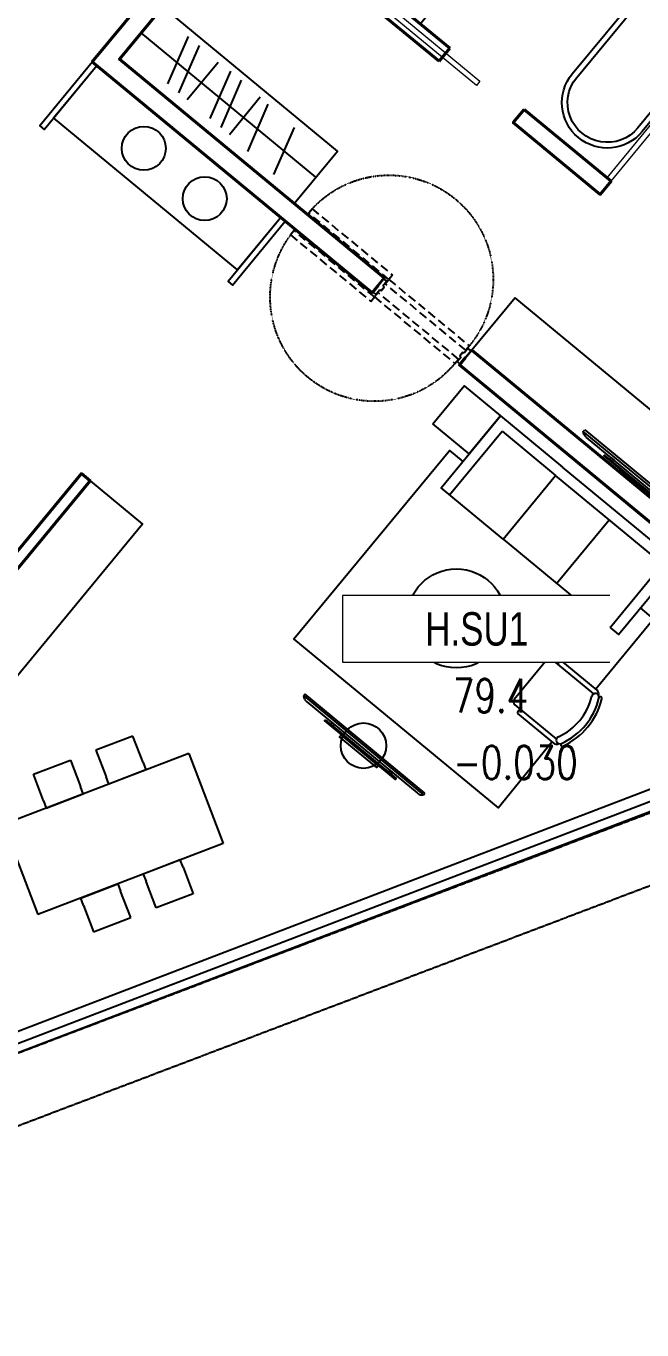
# Model space of a CAD drawing. Header units: millimetres. Extents: x -361611864 to 361244677, y -284134798 to 284403648.
# Drawn here: x -94254 to -88822, y 104875 to 116374 of the extents above; entities that cross this region are included whole.
import ezdxf
from ezdxf.enums import TextEntityAlignment as Align
from ezdxf.xclip import XClip

# ---------------------------------------------------------------- set-up
doc = ezdxf.new("R2010")
doc.units = ezdxf.units.MM
doc.header["$MEASUREMENT"] = 0
doc.header["$XCLIPFRAME"] = 0
doc.set_wipeout_variables(frame=1)
for name, pattern in [('DASHED2', [0.375, 0.25, -0.125]), ('HIDDEN', [0.375, 0.25, -0.125]), ('M-DASHED', [3.75, 2.5, -1.25]), ('TYPICAL 2 +1 BEDROOM FRONT$0$DASHED2', [9.524999999999999, 6.35, -3.175])]:
    doc.linetypes.add(name, pattern=pattern)
for name, color, linetype, lineweight in [('00_duong_QH', 7, 'Continuous', 9), ('D-building block', 8, 'Continuous', 13), ('KT-Chuviet', 255, 'Continuous', 15), ('KT-lomo nuoc', 3, 'HIDDEN', 5), ('KT-Net cat', 1, 'Continuous', 40), ('KT-Net cua', 87, 'Continuous', 9), ('KT-Net thay', 7, 'Continuous', 15), ('KT-Net truc', 18, 'Continuous', 15)]:
    doc.layers.add(name, color=color, linetype=linetype, lineweight=lineweight)
for name, color, linetype in [('A-_FURN----_E-_N', 251, 'Continuous'), ('A-ANNO-DIMS', 50, 'Continuous'), ('A-DRAIN', 251, 'Continuous'), ('A-FURNITURE', 251, 'Continuous'), ('A-GLAZ', 135, 'Continuous'), ('A-UNIT', 1, 'Continuous'), ('HBA_LINE', 11, 'Continuous'), ('IFF-FURN', 51, 'Continuous'), ('TYPICAL 1 BEDROOM$0$A-_DOOR----_E-', 32, 'Continuous'), ('TYPICAL 2 +1 BEDROOM FRONT$0$A-_DOOR----_E-', 32, 'Continuous'), ('Xref_NT1+NT2_MBDV Cot vach_220729$0$ccu12-Thay', 7, 'Continuous')]:
    doc.layers.add(name, color=color, linetype=linetype)
doc.layers.add('A-COLUMN UPDATE', color=7, linetype='Continuous', true_color=0xff1f1f)
doc.styles.add('font unicode ccu', font='arial.ttf')
doc.styles.add('ROMANS', font='ROMANS.SHX')

# ---------------------------------------------------------------- blocks, each defined once
blk = doc.blocks.new('bath')
at = {"elevation": -1.073185103658836e-06}
for points in [[(-6268.288765812293, -73045.86497504462, -1), (-6268.288765812293, -73845.86497506325), (-7218.28876571916, -73845.86497506371, -1), (-7218.28876571916, -73045.86497504462)], [(-6268.288765812293, -73095.86497504462, -1), (-6268.288765812293, -73795.86497506371), (-7218.28876571916, -73795.86497506325, -1), (-7218.28876571916, -73095.86497504462)]]:
    blk.add_lwpolyline(points, format="xyb", close=True, dxfattribs=at)
blk = doc.blocks.new('qweewe')
for p, q in [((-226617.649540008, -3043559.718917042, 0.0008727778800783348), (-226617.6495399146, -3043199.718917044, 0.0008727778800783348)), ((-226142.6495399146, -3043199.718917163, 0.0008727778800783348), (-226617.6495399146, -3043199.718917044, 0.0008727778800783348)), ((-226467.6495400079, -3043559.718917079, 0.0008727778800783348), (-226467.6495399145, -3043199.718917081, 0.0008727778800783348)), ((-226142.649539925, -3043239.718917165, 0.0008727778800783348), (-226242.649539925, -3043239.718917139, 0.0008727778800783348)), ((-226142.6495399976, -3043519.718917165, 0.0008727778800783348), (-226242.6495399976, -3043519.718917141, 0.0008727778800783348)), ((-226142.649540008, -3043559.718917165, 0.0008727778800783348), (-226617.649540008, -3043559.718917042, 0.0008727778800783348))]:
    blk.add_line(p, q)
for centre, radius, start, end in [((-226242.6495399613, -3043379.718917141, 0.0008727778800783348), 139.9999999999927, 89.99999998332474, 269.9999999833247), ((-226142.6495399613, -3043379.718917165, 0.0008727778800783348), 179.9999999999927, 269.9999999833247, 89.99999998332474), ((-226142.6495399613, -3043379.718917165, 0.0008727778800783348), 139.9999999999927, 269.9999999833247, 89.99999998332474)]:
    blk.add_arc(centre, radius, start, end)
blk = doc.blocks.new('BEDH-1')
for p, q in [((475, -1.054711873393899e-13), (-475, 1.054711873393899e-13)), ((-475, 1.054711873393899e-13), (-475.0000000000002, -1050)), ((-381.8394731497392, -27.72451273631296), (-381.8394731497393, -215.2726866770535)), ((-20.94842891092413, -27.72451273631304), (-381.8394731497392, -27.72451273631296)), ((-20.94842891092416, -169.6087834425271), (-20.94842891092413, -27.72451273631304)), ((379.7956140944734, -27.72451273631313), (52.11540216114371, -27.72451273631306)), ((52.11540216114371, -27.72451273631306), (52.11540216114368, -169.6087834425271)), ((379.7956140944734, -169.6087834425271), (379.7956140944734, -27.72451273631313)), ((474.9999999999998, -1050), (475, -1.054711873393899e-13)), ((-162.6479800441303, -169.608783442527), (-475.0000000000001, -498.4003835124894)), ((474.9999999999999, -169.6087834425272), (-162.6479800441303, -169.608783442527)), ((-162.6479800441303, -169.608783442527), (-162.6479800441303, -498.4003835124894)), ((-206.9290897110478, -215.2726866770535), (-381.8394731497393, -215.2726866770535)), ((-475.0000000000001, -498.4003835124894), (-162.6479800441303, -498.4003835124894)), ((-475.0000000000002, -1050), (474.9999999999998, -1050))]:
    blk.add_line(p, q)
blk = doc.blocks.new('weqwq333')
blk.add_wipeout([(789.9991194265974, -3.254973069968852e-07), (789.9999072943253, 22.459753119357448), (747.0709751061902, 22.459753119357444), (747.4999072943253, 24.95975311935699), (747.0709751061902, 27.459753119356876), (995.9999072943253, 27.45975311935689), (995.9999072943253, 37.459753119357), (930.999907294326, 37.459753119357), (930.999907294326, 57.459753119357), (1231.8664491169725, 57.459753118988104), (1249.7089296661925, 59.06439810742923), (1266.9787932754527, 63.82683536194902), (1278.4893502848695, 73.1432942404494), (1289.9999072942878, 82.4597531189515), (1289.9999072941914, 102.45975311891728), (-160.00009270580904, 102.45975311950394), (-160.00009270581904, 82.45975311947211), (-148.48953569637888, 73.14329424100924), (-136.9789786872534, 63.826835362552735), (-119.70911507775418, 59.06439810790778), (-101.86663452839275, 57.4597531194338), (198.99990729432534, 57.45975311935696), (198.99990729432534, 37.45975311935696), (133.99990729432488, 37.459753119356954), (133.99990729432488, 27.459753119356844), (382.9288394824605, 27.459753119358677), (382.9288394824605, 22.459753119357426), (339.9999072943251, 22.459753119357423), (339.9991199803412, 0.015785265669614107)]).dxf.layer = 'A-DRAIN'
at = {"layer": 'A-DRAIN'}
for p, q in [((-160.0000927059446, 102.4597531193867), (-160.0000927057117, 82.45975311938673)), ((1289.999907294055, 102.4597531189211), (-160.0000927059446, 102.4597531193867)), ((-160.0000927059446, 102.4597531193867), (-160.0000927057117, 82.45975311938673)), ((-160.0000927057117, 82.45975311938673), (1289.999907294055, 82.45975311892107)), ((-136.9789786871988, 63.8268353624735), (-160.0000927057117, 82.45975311938673)), ((-101.8666345283855, 57.45975311938673), (1231.866449116962, 57.45975311892107)), ((1266.97879327531, 63.82683536177501), (1289.999907294055, 82.45975311892107)), ((1289.999907294055, 82.45975311892107), (1289.999907294055, 102.4597531189211)), ((1289.999907294055, 82.45975311892107), (1289.999907294055, 102.4597531189211))]:
    blk.add_line(p, q, dxfattribs=at)
for points in [[(133.9999072942883, 37.4597531191539), (995.9999072942883, 37.4597531191539), (995.9999072945211, 27.45975311938673), (133.9999072945211, 27.45975311938673)], [(198.9999072942883, 57.45975311938673), (228.9999072940554, 57.45975311938673), (228.9999072942883, 37.45975311938673), (198.9999072942883, 37.4597531191539)], [(339.9999072942883, 22.4597531191539), (789.9999072942883, 22.4597531191539), (789.9991194263566, -3.254972398281097e-07), (339.9991199802607, 0.01578526548109949)], [(930.9999072942883, 57.4597531191539), (900.9999072945211, 57.4597531191539), (900.9999072942883, 37.45975311938673), (930.9999072945211, 37.4597531191539)]]:
    blk.add_lwpolyline(points, close=True, dxfattribs=at)
for centre, radius, start, end in [((-101.8666345283855, 157.4597531193867), 99.99999999999999, 249.4439547730391, 270), ((389.9999072940554, 24.9597531191539), 7.499999999999999, 160.5287793647328, 199.4712206352672), ((389.9999072940554, 24.9597531191539), 7.499999999999999, 340.5287793647328, 19.47122063526717), ((739.9999072945211, 24.9597531191539), 7.499999999999999, 160.5287793647328, 199.4712206352672), ((739.9999072945211, 24.9597531191539), 7.499999999999999, 340.5287793647328, 19.47122063526717), ((1231.866449116962, 157.4597531189211), 99.99999999999999, 270, 290.5560452225344)]:
    blk.add_arc(centre, radius, start, end, dxfattribs=at)
blk = doc.blocks.new('CH12')
for p, q in [((-312.375, -149.2411279597436), (-312.375, -572.1779138786915)), ((-267.75, -149.2411279597436), (-267.75, -639.6303226458076)), ((267.75, -639.6303226458076), (267.75, -149.2411280118249)), ((312.375, -572.1779138786915), (312.375, -149.2411246072115)), ((-232.0500000000029, -675.3303226458047), (232.0500000000029, -675.3303226458047))]:
    blk.add_line(p, q)
for centre, radius, start, end in [((-267.75, -149.2411279597436), 44.62499999999999, 111.939144832112, 180), ((-273.6712626853696, -77.20016474780641), 13.38749999999989, 116.2505862071374, 296.2505862071374), ((-252.9468673518131, -119.2240579767858), 33.46874999998481, 116.2505888953854, 296.2505888953855), ((0, -632.1362743546706), 632.1362743546692, 63.74941379286258, 116.2505862071374), ((0, -632.1362743546706), 605.3612743546691, 63.7494137928626, 116.2505862071374), ((0, -632.1362743546706), 538.4237743546691, 63.74941109871938, 116.2505888953856), ((252.9468674045929, -119.2240580028119), 33.46875000001501, 243.7494110987195, 63.74941109871941), ((273.671262685355, -77.20016474780641), 13.38750000000007, 243.7494137928627, 63.74941379286245), ((267.75, -149.2411280118286), 44.62499999999959, 0, 68.06085506708637), ((-290.0625, -549.8654138786915), 31.55464011044969, 225, 315), ((290.0625, -549.8654138786915), 31.55464011044961, 225.0000000000001, 315.0000000000002), ((-232.0500000000029, -639.6303226458076), 35.7, 180, 269.9999999999999), ((232.0500000000029, -639.6303226458076), 35.7, 270, 0)]:
    blk.add_arc(centre, radius, start, end)
blk = doc.blocks.new('CH1')
for p, q in [((-199.1923941123823, -400.6439509161501), (-199.1923941123823, -600.6426498184956)), ((200.805524143012, -400.6439509161501), (200.805524143012, -600.6426498184956)), ((-199.1923941123823, -600.6426498184956), (200.805524143012, -600.6426498184956))]:
    blk.add_line(p, q)
blk.add_arc((0.8065650153148454, -399.9986989023673), 200, 0.1848514058012216, 180.1848514058012)
blk = doc.blocks.new('*U30')
at = {"layer": 'TYPICAL 2 +1 BEDROOM FRONT$0$A-_DOOR----_E-'}
for points in [[(79.99999999912372, 920), (39.9999999991237, 920), (39.99999999912325, 0), (79.99999999912325, 0)], [(0, 0), (0, 0), (0, 0), (39.99999999912325, 0), (39.99999999912325, -42), (49.99999999912689, -42), (49.99999999912689, -100), (0, -100), (0, -100), (0, -100)], [(1000, 0), (1000, 0), (1000, 0), (960.0000000008731, 0), (960.0000000008731, -42), (950.0000000008731, -42), (950.0000000008731, -100), (1000, -100), (1000, -100), (1000, -100)]]:
    blk.add_lwpolyline(points, close=True, dxfattribs=at)
at = {"layer": 'TYPICAL 2 +1 BEDROOM FRONT$0$A-_DOOR----_E-', "color": 8, "linetype": 'TYPICAL 2 +1 BEDROOM FRONT$0$DASHED2', "ltscale": 0.1}
blk.add_arc((39.99999999912325, 0), 920.0000000017498, 0, 90, dxfattribs=at)
blk = doc.blocks.new('*U1255')
at = {"layer": 'KT-lomo nuoc', "ltscale": 500}
for p, q in [((286.5388147618742, 346.9712609546762), (1619.242604032742, -1337.190432607754)), ((1905.781418794617, -990.2098746007384), (1.734723475976807e-18, -0.009297052340116354))]:
    blk.add_line(p, q, dxfattribs=at)
blk.add_lwpolyline([(286.5388147618742, 346.9712609546762), (1905.781418794617, -990.2098746007384), (1619.242604032742, -1337.190432607754), (1.734723475976807e-18, -0.009297052340116354)], close=True, dxfattribs=at)
blk = doc.blocks.new('Hotel Module')
at = {"layer": 'A-FURNITURE'}
for p, q in [((499.989172866437, -1866.064524328161, 1.32185813727162e-09), (500.0002424995182, -170.0044834779692, 1.321858137705301e-09)), ((305.7271338588616, -637.8422030878719, -0.1498657774161136), (742.6212902516054, -512.3685096389381, -0.1498657774161134)), ((305.7263149208593, -763.3187479878252, -0.1498657774161135), (742.6204713097832, -637.8450545462547, -0.1498657774161136)), ((2915.167771033259, -2019.302723193192, 0.05708577511389851), (2915.129121826372, -719.3699259735295, 0.05589762573088194)), ((305.725693669141, -858.5053769311053, -0.1498657774161134), (733.9642658624653, -858.508171899186, -0.1498657774161134)), ((305.7239882702779, -1119.801207182754, -0.1498657774161136), (742.6181446666887, -994.3275137411547, -0.1498657774161136)), ((305.7231693285576, -1245.277752090013, -0.1498657774161134), (742.6173257156915, -1119.804058641021, -0.1498657774161136)), ((305.7225480711932, -1340.46438102785, -0.1498657774161136), (733.9611202700762, -1340.467175997648, -0.1498657774161134)), ((499.99164511259, -2170.000567464042, 1.321858137705301e-09), (499.9930888470044, -1266.068442273885, 1.32185813727162e-09)), ((2865.176448737642, -2018.621104478545, 0.0844031248323572), (2865.164705937052, -1319.06767559197, 0.0844031248323572)), ((2965.176448720784, -2018.619425859011, 0.08440773623640917), (2965.164705922289, -1319.06599697817, 0.08440773623640915)), ((292.7438830025276, -1561.139428295195, -0.1498657774161135), (729.6380393951695, -1435.665734849754, -0.1498657774161136)), ((281.5460123847806, -1868.435513347213, 1.32185813727162e-09), (718.440168779256, -1742.961819903867, 1.321858137705301e-09)), ((4115.162532453767, -2019.968790905259, 2.979288549069363e-06), (2015.162530689879, -2019.995003917662, -0.05002286630529611)), ((4115.460466111792, -7992.784076377866, -2.9807969288702e-06), (3291.073442703811, -7992.951013755257, -2.980796928870634e-06)), ((3291.073442703819, -9502.27121241216, -2.980796928870634e-06), (3291.263255179634, -7992.95101375517, -2.9807969288702e-06)), ((3291.263255179634, -7992.95101375517, -2.9807969288702e-06), (3291.263255177684, -7992.951013753307, -2.9807969288702e-06)), ((3291.263255177684, -7992.951013753307, -2.9807969288702e-06), (4018.678131130284, -7993.098080586758, -2.980796928870634e-06)), ((4018.712600688195, -7992.803667703789, -2.980796928870634e-06), (4018.49339717134, -9405.431801466388, -2.9807969288702e-06)), ((3291.093082395157, -8089.937722392497, -2.9807969288702e-06), (4018.493397169477, -8089.790424704726, -2.9807969288702e-06)), ((3291.168348940882, -8747.611113084538, -2.980796928870634e-06), (4018.595456485404, -8747.723991043982, -2.9807969288702e-06)), ((3291.093082393338, -9405.284503776842, -2.9807969288702e-06), (4018.49339717134, -9405.431801466388, -2.9807969288702e-06)), ((4115.460466109893, -9502.438149796973, -2.9807969288702e-06), (3291.073442703819, -9502.27121241216, -2.980796928870634e-06))]:
    blk.add_line(p, q, dxfattribs=at)
for points, elevation in [([(200.0004055033205, -170.0025254766806), (199.9856899641891, -2169.998609456932), (799.9853639676512, -2170.002525469259), (800.0000795031447, -170.0064414755907)], 1.321848237204742e-09), ([(3427.63860614346, -1195.866829936975), (3627.638606143599, -1195.866829936975), (3627.63860614728, -1395.866829936916), (3427.638606145469, -1395.866829942563)], 0.05649170113453095), ([(3714.653815290701, -2355.041149470955), (4114.653356135612, -2355.719046805287), (4115.160914374246, -2020.31023606786), (3715.161373531075, -2019.632338731841)], -1.321960033627556e-09), ([(4114.653356135612, -2355.719046805287), (3614.653907579195, -2354.90557480423), (3613.430003477988, -3254.905450709281), (4113.429452032564, -3255.718922710163)], -1.321960041867493e-09), ([(4036.69099391879, -2592.880189376097), (3686.69131548029, -2592.405664037971), (3686.047316812634, -3067.405227385636), (4036.046995251112, -3067.879752719949)], 9.379878892104392e-07), ([(4115.16043230777, -5150.018985117145), (3715.160432305915, -5150.016926137847), (3715.162492952099, -4199.999102585192), (4115.162492944626, -4200.001161562337)], -2.980796936447472e-06), ([(4114.808206260903, -7993.078109929455), (3714.808206257127, -7993.076050946664), (3715.145541156344, -7050.016926080163), (4115.145541148966, -7050.01898506115)], -2.980796936630919e-06), ([(600.0086237774813, -7650.006546646386), (85.02122882007825, -7650.006470229127), (85.02122882192634, -9800.003202212625), (600.0086237773285, -9800.003278629796)], -3.154896239219995e-08)]:
    blk.add_lwpolyline(points, close=True, dxfattribs=dict(at, elevation=elevation))
for points, elevation in [([(199.5696688816752, -7650.006468864798), (684.5870401366337, -7650.006468864798), (684.8131968183661, -4200.003166677896), (84.82657614448544, -4200.003166674345), (85.02122882005642, -7650.006470229186)], 1.321848774101658e-09), ([(3118.346123889874, -5150.012553133187), (3118.346122764749, -4800.012553129462), (1318.346122766641, -4800.012559868512), (1318.346131107544, -7400.012559762399), (3118.346131101956, -7400.012553027045), (3118.346129982579, -7050.012553133187)], -2.980796936553291e-06), ([(3395.25072972355, -7992.929917983769), (3395.098295707983, -7741.048713768076), (1693.056613974994, -7741.454124493612), (1693.056619104733, -7840.519221447466), (1693.20838450898, -9599.705430485483)], -2.9807969366062e-06), ([(3395.250729725507, -9502.292308187287), (3395.098295704229, -9754.173512399313), (1693.056613969457, -9753.768101679278), (1693.056619108436, -9654.703004717827), (1693.208384505284, -7895.516795687523)], -2.980796936496478e-06)]:
    blk.add_lwpolyline(points, dxfattribs=dict(at, elevation=elevation))
for centre, radius in [((2617.793038093281, -8747.611113082734, -2.980796928870634e-06), 436.4401978142553), ((3758.493388132025, -9694.11455877882, -2.9807969288702e-06), 149.9999999999996)]:
    blk.add_circle(centre, radius, dxfattribs=at)
for centre, start, end in [((2890.176448735816, -2018.620684817026, 0.08440312483235722), 92.04767493542509, 180.0009617760125), ((2940.176448722785, -2018.619845512847, 0.08440773623640914), 0.0009617760125450447, 87.95424866735075)]:
    blk.add_arc(centre, 699.9999999999987, start, end, dxfattribs=at)
at = {"layer": 'A-GLAZ'}
blk.add_line((4114.416879407647, -10099.99253045913), (84.68701741372934, -10099.99999122752, 3.383716544154772e-08), dxfattribs=at)
blk.add_lwpolyline([(4114.423136929741, -9999.998232661193), (84.6869263882545, -10000.00396668783)], dxfattribs=at)
at = {"layer": 'KT-Net cat'}
for p, q in [((1815.162531004069, -169.9982972565922), (1815.162531551847, 0.001738848950481042)), ((4199.760165495936, 0.001716651022434235, -4.280155669516509e-06), (1815.16257021475, 0.00170274346601218, -0.04473577927658987)), ((149.695821975889, -0.002524086099583656, 0.003657300027069154), (815.1625315593119, -0.002541160094551742, -0.04473577927658978)), ((1865.162531004098, -169.9982969649718), (1815.162531004069, -169.9982972565922)), ((1865.162531004069, -2354.905466405937), (1865.162531003996, -169.9982509082765)), ((4199.76032283868, -169.998283349094), (2015.162531005844, -169.9982960900525)), ((2015.162531005881, -169.9982960899943), (2015.162531005873, -619.998295364494)), ((4115.00386808662, -719.9982953729341), (2015.162530831003, -719.9982953644067)), ((2015.162531005895, -719.9982953644358), (2015.162531005932, -2354.905512752128)), ((4114.41687904943, -10099.99825588206), (4115.00386808662, -719.9982953729341)), ((2015.162531005932, -2354.905512752128, -0.04473577927659005), (1865.162531004069, -2354.905466405937, -0.04473577927659001)), ((85.00936232107051, -10100.00319873774, 1.321858839400947e-09), (0.3390257088030921, -10100.00360879616)), ((4114.416879009543, -10099.99889352015), (4199.769513536092, -10100.02791596222, 3.154886115417158e-08))]:
    blk.add_line(p, q, dxfattribs=at)
for points in [[(149.7361188937866, -170.0025240870309), (815.1625310129675, -170.0025411600363), (815.1625315593192, 0.005887257750146091)], [(4199.760739334408, -619.9982953731669), (2015.162530831018, -619.9982953644649)]]:
    blk.add_lwpolyline(points, dxfattribs=at)
at = {"layer": 'KT-Net cat', "elevation": -0.05479021315888888}
blk.add_lwpolyline([(2015.162531002163, -3204.905512759578), (1865.162531007772, -3204.905466411554), (1865.162531005953, -4200.000075800752), (2015.162531007794, -4200.000122146826)], close=True, dxfattribs=at)
at = {"layer": 'KT-Net cua'}
for points, elevation in [([(1906.46133502225, -1795.095547074045), (1956.461335027794, -1795.09554707614), (1956.461335024091, -2745.095547079807), (1906.46133502599, -2745.095547081612)], -0.05479021315888886), ([(3065.162511341965, -4200.000128455635), (3065.162511342009, -4150.000128455606), (2015.162531007831, -4150.000131713459), (2015.162531005932, -4200.000131715205)], -0.0547902131588404), ([(3065.162511347589, -4200.000128457323), (3065.162511342001, -4150.000128459302), (4115.162491678006, -4150.00013279554), (4115.162491681745, -4200.000132791698)], -0.05479021315884041)]:
    blk.add_lwpolyline(points, close=True, dxfattribs=dict(at, elevation=elevation))
at = {"layer": 'A-FURNITURE', "rotation": 270.0009617747954}
blk.add_blockref('qweewe', (3045848.685515604, -227286.5634756675, -0.0008727778803206284), dxfattribs=at)
at = {"layer": 'A-FURNITURE'}
blk.add_blockref('bath', (9746.731677098993, 69713.7286465501, -0.07493039716442063), dxfattribs=at)
for name, p, xscale, yscale, zscale, rotation in [('BEDH-1', (4115.153338149859, -6100.019311636745, -2.9807969288702e-06), -2.000000000000002, 2.000000000000002, 2.000000000000002, 269.9996115246304), ('CH1', (1126.356979697724, -8201.749560154189, -3.154896246896147e-08), 1.125005854937063, 1.125005854937063, 1.125005854937063, 270.0000001839287), ('CH12', (1725.587799533037, -9667.955650743184, -0.07493836867344597), -0.9698671062557863, 0.9698671062557863, 0.9698671062557864, 135.0116023111964)]:
    blk.add_blockref(name, p, dxfattribs=dict(at, xscale=xscale, yscale=yscale, zscale=zscale, rotation=rotation))
at = {"layer": 'KT-lomo nuoc', "linetype": 'HIDDEN', "rotation": 39.55127166613801}
blk.add_blockref('*U1255', (2015.162531005873, -619.998295364494), dxfattribs=at)
at = {"layer": 'KT-Net cua', "rotation": 179.9997643820851}
blk.add_blockref('*U30', (1815.162325612233, -149.9982250548201, -0.04473577927658273), dxfattribs=at)
at = {"layer": 'A-FURNITURE', "xscale": -0.9450000000000008, "yscale": 0.9450000000000008, "zscale": 0.9450000000000012, "rotation": 269.997740805419}
blk.add_blockref('weqwq333', (102.7676447184858, -6633.924260896456, -3.154896238265897e-08), dxfattribs=at)
at = {"layer": 'KT-Net cat'}
blk.add_line((85.00231740501476, -2499.99992472108, 1.321858349775246e-09), (85.00936232107051, -10100.00319873774, 1.321858839400947e-09), dxfattribs=at)
blk = doc.blocks.new('qweqeqweqwe')
at = {"color": 1, "linetype": 'M-DASHED', "ltscale": 30}
for points in [[(-3390577.494050535, -10993316.2358231), (-3390544.032651514, -10993279.0829662), (-3389860.42008462, -10993894.77270819), (-3389893.881483641, -10993931.92556508)], [(-3389210.268916752, -10994547.61530707), (-3389243.730315774, -10994584.76816397), (-3389927.342882657, -10993969.07842197), (-3389893.881483636, -10993931.92556508)]]:
    blk.add_lwpolyline(points, close=True, dxfattribs=at)
at = {"color": 251, "linetype": 'M-DASHED', "ltscale": 30}
for points in [[(-3390711.339536008, -10993464.84712787), (-3390744.800935032, -10993501.99998476), (-3390061.18836817, -10994117.68972678), (-3390027.726969147, -10994080.53686989)], [(-3389344.114396128, -10994696.22661741), (-3389310.652997107, -10994659.07376052), (-3389994.265563985, -10994043.38401852), (-3390027.726963007, -10994080.53687541)]]:
    blk.add_lwpolyline(points, close=True, dxfattribs=at)
at = {"color": 1, "linetype": 'M-DASHED', "ltscale": 30}
for points in [[(-3390014.711549181, -10994058.61430706), (-3390040.718549009, -10994035.19132774), (-3389940.334468659, -10993923.7328743), (-3389914.327468832, -10993947.15585362), (-3389951.135007758, -10993988.0239962), (-3389939.989150688, -10993998.06241591), (-3389966.758153193, -10994027.78458419)], [(-3389914.327468838, -10993947.15585363), (-3389940.334468666, -10993923.73287431), (-3390040.718549014, -10994035.19132775), (-3390014.711549186, -10994058.61430706), (-3389977.904010264, -10994017.74616448), (-3389966.758153194, -10994027.78458419), (-3389939.989150688, -10993998.06241591)], [(-3389323.668410922, -10994680.99632886), (-3389297.661411097, -10994704.41930818), (-3389197.277330748, -10994592.96085474), (-3389223.284330574, -10994569.53787542), (-3389260.091869498, -10994610.40601801), (-3389271.237726568, -10994600.3675983), (-3389298.006729068, -10994630.08976657)], [(-3389223.284330574, -10994569.53787542), (-3389197.277330749, -10994592.96085474), (-3389297.661411096, -10994704.41930818), (-3389323.668410922, -10994680.99632886), (-3389286.860871998, -10994640.12818628), (-3389298.006729068, -10994630.08976657), (-3389271.237726568, -10994600.3675983)]]:
    blk.add_lwpolyline(points, dxfattribs=at)
at = {"color": 251, "linetype": 'HIDDEN', "ltscale": 0.3}
for centre, start, end in [((-3389893.881489779, -10993931.92555956), 47.99249206051297, 137.9924921359353), ((-3389893.881483641, -10993931.92556508), 317.9924921359352, 47.99249206051297), ((-3390027.726975279, -10994080.53686436), 137.9924920197965, 227.9924920605129), ((-3390027.726963002, -10994080.5368754), 227.9924920605129, 317.9924921359352)]:
    blk.add_arc(centre, 920.0000000030851, start, end, dxfattribs=at)
blk = doc.blocks.new('single bed')
at = {"layer": 'A-DRAIN', "linetype": 'HIDDEN', "ltscale": 0.25}
blk.add_line((230713.3207743447, -276967.3082654867, -2.431805101149275e-08), (230713.3207743429, -275767.3082654867, -2.431805101149275e-08), dxfattribs=at)
at = {"layer": 'A-FURNITURE'}
for p, q in [((228613.3207743447, -275767.3082654867, -2.431805101149275e-08), (228613.3207743429, -276967.3082654849, -2.431805101149275e-08)), ((230713.3207743429, -275767.3082654867, -2.431805101149275e-08), (228613.3207743447, -275767.3082654867, -2.431805101149275e-08)), ((229715.7250727639, -275767.3082654867, -2.431805101149275e-08), (229715.7250727639, -276544.8155166022, -2.431805101149275e-08)), ((230373.3082728889, -276544.8110580742, -2.431805101149275e-08), (229715.7208371628, -275920.1114767063, -2.431805101149275e-08)), ((230657.0738419816, -276106.4261478726, -2.431805101149275e-08), (230281.9774941076, -276106.4286910892, -2.431805101149275e-08)), ((230281.9798659533, -276456.2494579609, -2.431805101149275e-08), (230281.9774941076, -276106.4286910892, -2.431805101149275e-08)), ((230657.0787357893, -276828.2082363348, -2.431805101149275e-08), (230657.0738419816, -276106.4261478726, -2.431805101149275e-08)), ((230373.3082728889, -276544.8110580742, -2.431805101149275e-08), (229715.7250727639, -276544.8155166022, -2.431805101149275e-08)), ((230373.3111374918, -276967.3082654849, -2.431805101149275e-08), (230373.3082728889, -276544.8110580742, -2.431805101149275e-08)), ((230373.3101943843, -276828.2101603337, -2.431805101149275e-08), (230657.0787357893, -276828.2082363348, -2.431805101149275e-08)), ((228613.3207743429, -276967.3082654849, -2.431805101149275e-08), (230713.3207743447, -276967.3082654867, -2.431805101149275e-08))]:
    blk.add_line(p, q, dxfattribs=at)
blk = doc.blocks.new('*U1261')
at = {"layer": 'KT-lomo nuoc', "ltscale": 500}
for p, q in [((286.5411791958508, 346.9741241361312), (1684.244016629708, -1390.86902437198)), ((1970.785195825559, -1043.885603183509), (1.734723475976807e-18, -0.009297052340116354))]:
    blk.add_line(p, q, dxfattribs=at)
blk.add_lwpolyline([(286.5411791958508, 346.9741241361312), (1970.785195825559, -1043.885603183509), (1684.244016629708, -1390.86902437198), (1.734723475976807e-18, -0.009297052340116354)], close=True, dxfattribs=at)
blk = doc.blocks.new('Hotel-Studio 2')
at = {"layer": '00_duong_QH', "color": 251, "elevation": 7.717531457529207e-09}
blk.add_lwpolyline([(10385.16909335926, -3129.067364210729), (9879.367166049778, -3741.53882058477, -0.05002221652086636), (7674.946643102914, -5303.684882014059)], format="xyb", dxfattribs=at)
at = {"layer": 'A-DRAIN', "linetype": 'HIDDEN', "ltscale": 0.25}
blk.add_line((7532.320689208806, -772.9375081111211), (7223.898222176358, -518.230653410079), dxfattribs=at)
at = {"layer": 'A-FURNITURE'}
for p, q in [((4241.414733647456, 1964.919403943553, 2.979475191783736e-06), (2904.211234822025, 345.6952654085762, -0.05002286611865343)), ((3476.776663278317, 1040.086179829057, 0.05708577530054119), (2475.076040628453, 1867.29083997276, 0.05591949883148038)), ((3508.09399153394, 1079.080534422159, 0.08440773642305183), (2968.695028069516, 1524.528352029942, 0.08440773642305187)), ((3444.417966353794, 1001.974349088356, 0.08440312501899998), (2905.019002887508, 1447.42216669998, 0.08440312501899995)), ((1982.127637543716, -1007.699982412305), (440.0376984644681, 265.8552601963456)), ((677.0566088929772, -181.8457658597326, -0.1498657787379716), (858.5124592445791, 234.9202668394137, -0.1498657787379717)), ((773.8049234766513, -261.746497688262, -0.1498657787379717), (955.2607738301158, 155.0195350056456, -0.1498657787379717)), ((847.1982889678329, -322.3592705262417, -0.1498657787379717), (1119.891287826002, 7.832799483177951, -0.1498657787379717)), ((1048.669657211751, -488.7467661162664, -0.1498657787379717), (1230.125507565215, -71.98073341828422, -0.1498657787379717)), ((1145.417971795425, -568.6474979474733, -0.1498657787379717), (1326.873822147027, -151.8814652522851, -0.1498657787379716)), ((1218.811337286606, -629.2602707841725, -0.1498657787379717), (1491.504336146638, -299.0682007733558, -0.1498657787379717)), ((1380.698623435572, -779.7874404794129, -0.1498657787379717), (1562.154473787174, -363.0214077909768, -0.1498657787379717)), ((1610.509123807773, -984.0994815243466), (1791.964974161237, -567.3334488252003)), ((8750.431760420033, -1758.567701717257, 1.87300154704263e-05), (8225.612918955216, -2394.318577361642, 1.87300154704263e-05)), ((8225.73378644971, -2394.172222223249, 1.873001547042629e-05), (8689.045477078238, -1833.391783274128, 1.87300154704263e-05)), ((8688.84041896736, -1833.177731248317, 1.873001547042629e-05), (9777.90940357832, -2732.870478308643, 1.873001547042629e-05)), ((8300.40713961696, -2456.061970472219, 1.873001547042629e-05), (8763.482587971666, -1895.105315491674, 1.87300154704263e-05)), ((9460.09577295644, -2470.166213033139, 1.873001547042629e-05), (8763.68240919424, -1894.863257646095, 1.873001547042629e-05)), ((9389.376015718037, -3355.413222377887, 1.873001547042629e-05), (8225.733786451572, -2394.172222224413, 1.873001547042629e-05)), ((8225.733786451572, -2394.172222224413, 1.873001547042629e-05), (8225.73378644971, -2394.172222223249, 1.873001547042629e-05)), ((8807.554901086667, -2874.792722302373, 1.87300154704263e-05), (9270.848019094148, -2313.981081602047, 1.873001547042628e-05)), ((9314.60680711543, -3293.639542850666, 1.873001547042628e-05), (9777.90940357832, -2732.870478308643, 1.873001547042629e-05)), ((9914.452291709313, -2719.874949232559, 1.873001547042628e-05), (9389.376015718037, -3355.413222377887, 1.873001547042629e-05))]:
    blk.add_line(p, q, dxfattribs=at)
for points, elevation in [([(3244.339567816904, 1896.683800872852), (3371.694206795743, 2050.894033771212), (3525.904439694335, 1923.539394792373), (3398.549800715497, 1769.329161894013)], 0.05649170051594417), ([(4245.375760893279, 1442.21660674247), (4500.607440003136, 1750.205051652039), (4241.677218471334, 1964.701028031035), (3986.44553936334, 1656.712583117624)], 2.170949043926302e-05), ([(4500.607440003136, 1750.205051652039), (4181.59396516619, 1365.197891764925), (4874.760568109283, 791.1584025952034), (5193.774042942503, 1176.165562479408)], 2.170949043925461e-05), ([(4613.260745820531, 1556.058412122889), (4390.024449055025, 1286.492917505559), (4755.863334418216, 983.5293720567133), (4979.099631178135, 1253.094866674975)], 2.264886442329815e-05), ([(8749.865972780564, -1759.714594814111), (8495.155107240134, -2068.133749508648), (8212.272744546586, -1834.106071172864), (8466.983610077703, -1525.686916480656)], 1.87300154637198e-05), ([(3738.26149323181, -2069.199662835119), (3356.206095890782, -2531.820045386572), (5360.952167122334, -4187.414574076276), (5434.336169473128, -4098.554477081125), (6089.737065589725, -4639.809129368485), (6398.246546370618, -4266.243666341659)], 1.896812589573009e-08)]:
    blk.add_lwpolyline(points, close=True, dxfattribs=dict(at, elevation=elevation))
for points in [[(6307.929563704674, 257.1439765575196), (6053.218698166107, -51.27517813922896), (5667.698962615599, 267.1138490127487), (5922.409828144853, 575.5330037048407)], [(249.0043340735137, 34.54128333480912), (1791.094273146242, -1239.013959275238), (2173.161001941189, -776.3860055493715), (631.0710628610104, 497.1692370613746)]]:
    blk.add_lwpolyline(points, close=True, dxfattribs=at)
for points, elevation in [([(8291.933956925699, -2313.979125664453), (8194.778776065388, -2233.842293309863), (7111.276848952228, -3546.461668701726), (7187.661110590154, -3609.543663033168), (7841.569731353724, -4149.479717133101)], 1.87300154634545e-05), ([(9455.82665143063, -3274.983102699392), (9649.94288135221, -3435.491836267756), (8807.197619940096, -4455.454006036394), (8489.431514327356, -4684.512900052476), (8291.263125211874, -4520.826626005117)], 1.873001546341695e-05), ([(7841.574078065285, -4149.470086474787), (7230.1636943919, -3644.447625203175)], 1.873001546350556e-05), ([(6804.606992929883, -4601.836752443836), (6398.246546370618, -4266.243666341674), (6089.737065589725, -4639.809129368485), (7053.554143670364, -5435.765437265218), (6994.741781488498, -5506.978227588872), (7028.248034359887, -5534.625280390377), (7579.136077351548, -5241.482190177427), (7151.580016951717, -4888.384690146922)], 1.896812583281955e-08), ([(8291.273819561058, -4520.802931400482), (8486.978297834983, -4682.397228238988)], 1.873001546340061e-05)]:
    blk.add_lwpolyline(points, dxfattribs=dict(at, elevation=elevation))
for centre, radius in [((8475.922733890766, -3474.136372230132, 1.873001547042628e-05), 436.440197814256), ((9932.092724203074, -3197.306062084273, 1.873001547042628e-05), 149.9999999999999)]:
    blk.add_circle(centre, radius, dxfattribs=at)
for centre, start, end in [((3492.174985238438, 1059.803988088359, 0.08440773642305184), 50.4493383565589, 138.402625195754), ((3460.336972649297, 1021.250895422156, 0.08440312501899999), 142.4960514477236, 230.4493383565589)]:
    blk.add_arc(centre, 700, start, end, dxfattribs=at)
at = {"layer": 'A-GLAZ'}
for points in [[(10316.99203913726, -3054.198292748144), (9809.628788881004, -3668.941178209381, -0.06261575212565787), (7028.248034359887, -5534.625280390377)], [(10394.09317798034, -3117.880439324654), (9881.503726165742, -3738.955612794496, -0.06276938472974475), (7073.159489259124, -5623.972699037055, -0.06276938472974475)], [(10471.19431682344, -3181.56258590112), (9953.398168601096, -3808.9464141106, -0.06292132185441862), (7118.07094415836, -5713.320117683732, -0.06292132185441862)]]:
    blk.add_lwpolyline(points, format="xyb", dxfattribs=at)
at = {"layer": 'HBA_LINE'}
blk.add_line((3248.264236832678, -2662.521061443957), (3356.190453462536, -2531.83617131479), dxfattribs=at)
at = {"layer": 'KT-Net cat'}
for p, q in [((1478.406863778713, 1523.19740703085, -0.04471406846419063), (1825.379138187505, 1236.650088397029, -0.04471406846419066)), ((3067.564401025767, 16.25081815102021, -0.04471406846419079), (1382.890581637446, 1407.539982511167, -0.04471406846419065)), ((1902.484254637937, 1172.972768906679, -0.04471406846419067), (3163.080683167034, 131.9082426707027, -0.04471406846419077)), ((3163.080683167034, 131.9082426707027, -0.04471406846419077), (3067.564401025767, 16.25081815102021, -0.04471406846419079)), ((10471.37459945682, -3181.711491419992), (10525.90681105675, -3115.690329276957, -1.321976848308432e-09))]:
    blk.add_line(p, q, dxfattribs=at)
for points in [[(2738.235117992619, 3315.661386063381), (1219.973502212117, 1477.238587440836)], [(2869.313815950969, 3207.409942935832), (1478.406905262993, 1523.197372771014)], [(3216.286839972425, 2920.862005233619), (1825.379138187505, 1236.650088397029)], [(10471.37459945682, -3181.711491419992), (3239.288972514594, 2791.672869166388), (1902.484004482656, 1172.972466000501)], [(1382.890866434929, 1407.539747310948), (1351.052200172067, 1368.987144311308)], [(583.2002794844157, 706.1874459473329), (9.673661015665857, 11.71375451781205), (2477.037450962031, -2025.960521644243), (2585.289394407911, -1894.881217862974), (249.0043340735137, 34.54128333479457), (714.2789770992822, 597.936002394621), (583.1970808514452, 706.1900875405554)]]:
    blk.add_lwpolyline(points, dxfattribs=at)
at = {"layer": 'KT-Net cat', "elevation": -0.04471406846419065}
blk.add_lwpolyline([(1351.052224799903, 1368.98717413246), (1219.973474374885, 1477.238610429486)], dxfattribs=at)
at = {"layer": 'KT-Net cat', "elevation": -0.05476850234648964}
blk.add_lwpolyline([(3818.474172987917, -409.3489729946014), (3722.957890846621, -525.0063975142839), (4490.226748195331, -1158.655971157161), (4585.743030336627, -1042.998546637478)], close=True, dxfattribs=at)
at = {"layer": 'KT-Net cua'}
for points, elevation in [([(5254.354877321923, -233.3948430974269), (5215.802319095412, -201.5561833542306), (5883.857547998836, 607.3736155920778), (5922.410106223484, 575.5349558473681)], -0.05476850234644112), ([(2664.619552748773, 407.4711504290317), (2696.458212493482, 446.0237086550769), (3428.956818765524, -158.9108265008108), (3397.118159018952, -197.4633847241785)], -0.05476850234648962), ([(5254.354877318197, -233.3948431017343), (5215.802319093549, -201.5561833556276), (4547.190479486191, -1011.159892982687), (4585.743037710839, -1042.998552727397)], -0.05476850234644116)]:
    blk.add_lwpolyline(points, close=True, dxfattribs=dict(at, elevation=elevation))
at = {"xscale": -1, "rotation": 98.4408605360839}
blk.add_blockref('qweqeqweqwe', (-10374748.75860119, -4969019.802713216), dxfattribs=at)
at = {"layer": 'A-ANNO-DIMS', "rotation": 50.44882673721234}
for p in [(-353234.7731027605, -2036.17087362778, 2.431805034650132e-08), (-352001.213242385, -3055.159823243244, 2.431804901941444e-08)]:
    blk.add_blockref('single bed', p, dxfattribs=at)
at = {"layer": 'A-FURNITURE'}
for name, p, rotation in [('qweewe', (2114828.49461178, 2203852.83910354, -0.0008727778798553793), 320.4493383409498), ('bath', (-47482.26762198569, 51984.71806140884, -0.07490868635202136), 50.44837656615441)]:
    blk.add_blockref(name, p, dxfattribs=dict(at, rotation=rotation))
for name, p, xscale, yscale, zscale, rotation in [('CH12', (7986.9778520455, -4563.762516455958, -0.07491665786104668), -0.969867106255785, 0.969867106255785, 0.9698671062557845, 155.7083881422158), ('CH1', (7300.070445434831, -4353.812706717086, 1.896813287691904e-08), 1.125005854937063, 1.125005854937063, 1.125005854937063, 320.4483767500831)]:
    blk.add_blockref(name, p, dxfattribs=dict(at, xscale=xscale, yscale=yscale, zscale=zscale, rotation=rotation))
at = {"layer": 'KT-lomo nuoc', "linetype": 'HIDDEN', "xscale": -0.9999999999999999, "rotation": 10.89765347559021}
blk.add_blockref('*U1261', (3216.286839972425, 2920.862005233619), dxfattribs=at)
at = {"layer": 'KT-Net cua', "rotation": 230.4481409482396}
blk.add_blockref('*U30', (1335.630990079517, 1381.722495395719, -0.04471406846418424), dxfattribs=at)
at = {"layer": 'A-FURNITURE', "xscale": -0.9450000000000001, "yscale": 0.9450000000000001, "zscale": 0.9450000000000002, "rotation": 320.4461173715735}
blk.add_blockref('weqwq333', (5230.622190257534, -4084.411504021613), dxfattribs=at)
at = {"layer": 'KT-Net cat'}
for p, q in [((3356.190453462536, -2531.83617131479, 1.937693891819677e-08), (5361.116668579809, -4187.212755553526, -2.081316181893342e-09)), ((3248.264236832678, -2662.521061443942), (5252.831324752886, -4318.334605648532))]:
    blk.add_line(p, q, dxfattribs=at)
blk = doc.blocks.new('*U114')
at = {"color": 0}
for points in [[(-1100, -150), (-1100, 0), (-1060, 0), (-1060, -150)], [(-40, -150), (-40, 0), (0, 0), (0, -150)], [(-1020, -150), (-1060, -150), (-1060, -350.9565185792744), (-1020, -350.9565185792744)], [(-40, -150), (-80, -150), (-80, -970), (-40, -970)]]:
    blk.add_lwpolyline(points, close=True, dxfattribs=at)
for centre, radius, start, end in [((-1060.538708044109, -150.4191404617477), 200.5381016879552, 270.1539145637665, 0.05069369801717966), ((-41.53932015914406, -152.4398411269907), 818.4643164306439, 179.8292010983319, 267.3066065333389)]:
    blk.add_arc(centre, radius, start, end, dxfattribs=at)
blk = doc.blocks.new('3423434')
at = {"layer": 'A-DRAIN'}
for p, q in [((1869962.990207528, -1791453.223359823, 0.02695818038591105), (1869962.990207536, -1789703.223358433, 0.02783203145101882)), ((1869962.990207536, -1789703.223358433, 0.02783203145101882), (1870812.990207537, -1789703.223358433, 0.02783203145101814)), ((1870812.990207534, -1791453.223359604, 0.02695818038591006), (1870812.990207537, -1789703.223358433, 0.02783203145101882)), ((1869894.007098381, -1790107.810021743, 0.02695818038591008), (1869644.007098384, -1790107.810021742, 0.02695818038591008)), ((1869644.007098384, -1790107.810021742, 0.02695818038591008), (1869644.007098383, -1790457.810021742, 0.02695818038591008)), ((1870881.973316693, -1790107.810021743, 0.02695818038591008), (1871131.97331669, -1790107.810021742, 0.02695818038591008)), ((1871131.97331669, -1790107.810021742, 0.02695818038591008), (1871131.973316691, -1790457.810021742, 0.02695818038591008)), ((1869644.007098383, -1790457.810021742, 0.02695818038591008), (1869894.007098381, -1790457.810021742, 0.02695818038591008)), ((1871131.973316691, -1790457.810021742, 0.02695818038591008), (1870881.973316693, -1790457.810021742, 0.02695818038591008)), ((1869644.007098384, -1791048.636696514, 0.02695818038591008), (1869644.007098383, -1790698.636696513, 0.02695818038591008)), ((1869644.007098383, -1790698.636696513, 0.02695818038591008), (1869894.007098381, -1790698.636696512, 0.02695818038591008)), ((1871131.97331669, -1790698.636696513, 0.02695818038591008), (1870881.973316692, -1790698.636696512, 0.02695818038591008)), ((1871131.97331669, -1791048.636696514, 0.02695818038591008), (1871131.97331669, -1790698.636696513, 0.02695818038591008)), ((1869894.007098381, -1791048.636696512, 0.02695818038591008), (1869644.007098384, -1791048.636696514, 0.02695818038591008)), ((1870881.973316693, -1791048.636696512, 0.02695818038591008), (1871131.97331669, -1791048.636696514, 0.02695818038591008))]:
    blk.add_line(p, q, dxfattribs=at)
at = {"layer": 'A-DRAIN', "elevation": 0.02695818038591006}
for points in [[(1869894.007098382, -1790107.810021743), (1869962.990207527, -1790107.810021742), (1869962.990207526, -1790457.810021742), (1869894.007098381, -1790457.810021742)], [(1870881.973316692, -1790107.810021743), (1870812.990207546, -1790107.810021742), (1870812.990207547, -1790457.810021742), (1870881.973316693, -1790457.810021742)], [(1869894.007098382, -1791048.636696512), (1869962.990207526, -1791048.636696513), (1869962.990207525, -1790698.636696513), (1869894.007098381, -1790698.636696512)], [(1870881.973316692, -1791048.636696512), (1870812.990207547, -1791048.636696513), (1870812.990207548, -1790698.636696513), (1870881.973316692, -1790698.636696512)], [(1869962.990207528, -1791453.223359823), (1870812.990207534, -1791453.223359604)], [(1869962.990207529, -1791453.223359601), (1870812.990207534, -1791453.223359604)]]:
    blk.add_lwpolyline(points, dxfattribs=at)
blk = doc.blocks.new('TT')
at = {"layer": 'A-DRAIN'}
for p, q in [((4121.481136282906, -5785.927115228842), (4584.664773279801, -5225.059800395975)), ((4121.481136282906, -5785.927115228842), (4584.664773279801, -5225.059800395975)), ((4584.664773255587, -5225.059800414252), (5056.701163785532, -5614.884121574578)), ((4584.664773255587, -5225.059800414252), (5056.701163785532, -5614.884121574578)), ((4593.516054069623, -6175.750001707347), (5056.701276833192, -5614.883984689717)), ((4593.516054069623, -6175.750001707347), (5056.701276833192, -5614.883984689717)), ((4593.51690274477, -6175.751247396343), (5056.700930396095, -5614.884243408334)), ((4593.51690274477, -6175.751247396343), (5056.700930396095, -5614.884243408334)), ((4593.517249180004, -6175.750988672604), (5056.701276835054, -5614.883984684246)), ((4593.517249180004, -6175.750988672604), (5056.701276835054, -5614.883984684246)), ((6000.771511213854, -6394.53476608335), (5056.701163785532, -5614.884121574578)), ((6000.771511213854, -6394.53476608335), (5056.701163785532, -5614.884121574578)), ((5065.550858723, -6565.575459278072), (5528.736081494018, -6004.709442257066)), ((5065.550858723, -6565.575459278072), (5528.736081494018, -6004.709442257066)), ((5537.585909366608, -6955.400458234246), (6000.771511226892, -6394.534766054247)), ((5537.585909366608, -6955.400458234246), (6000.771511226892, -6394.534766054247))]:
    blk.add_line(p, q, dxfattribs=at)
for points in [[(628.0679907820013, -2460.247071689344), (1009.444990572811, -1997.453474860376), (2634.10304686267, -3339.072758921538), (2252.075436320418, -3801.6668978011)], [(3974.28715656884, -5159.278264109395), (4251.238489311188, -4823.920015469892), (4571.640295432881, -5088.519760905183), (4294.688962699845, -5423.878009543987)], [(3974.28715656884, -5159.278264109395), (4251.238489311188, -4823.920015469892), (4571.640295432881, -5088.519760905183), (4294.688962699845, -5423.878009543987)], [(-1949.202709423815, -9173.272147130745), (951.1595699782774, -5661.2469582372), (1413.793270520429, -6043.307240289345), (-1486.569008881663, -9555.33242918033)]]:
    blk.add_lwpolyline(points, close=True, dxfattribs=at)
for points in [[(4593.516960335895, -6175.751338431379), (4046.698869070038, -5724.169244860299), (4571.640376431867, -5088.519662830629), (5118.458935987204, -5540.102135501802)], [(4593.516960335895, -6175.751338431379), (4046.698869070038, -5724.169244860299), (4571.640376431867, -5088.519662830629), (5118.458935987204, -5540.102135501802)], [(4593.515765227377, -6175.750351460651), (5612.368044983596, -7017.158487945562), (6137.311676541343, -6381.510660160799), (5118.458935987204, -5540.102135501802)], [(4593.515765227377, -6175.750351460651), (5612.368044983596, -7017.158487945562), (6137.311676541343, -6381.510660160799), (5118.458935987204, -5540.102135501802)], [(5411.076787631959, -7497.066134656896), (5921.900969462469, -6878.513498620247), (5805.948014644906, -6782.754868555348)], [(5411.076787631959, -7497.066134656896), (5921.900969462469, -6878.513498620247), (5805.948014644906, -6782.754868555348)]]:
    blk.add_lwpolyline(points, dxfattribs=at)
for centre, radius in [((1425.00024238255, -2729.559429068118), 193.6606241613626), ((1962.289724583068, -3173.273258976988), 193.6606241613626), ((4181.925914583728, -6874.904786696425), 436.4401978151038)]:
    blk.add_circle(centre, radius, dxfattribs=at)
at = {"layer": 'A-GLAZ'}
for points in [[(-6853.71192644909, -6308.448324760306, 0.004819870114942599), (-6915.21221711114, -7599.086457610712, 0.4858817561001837), (-1581.227469550446, -11239.88679298293), (7147.080380007625, -7899.7903840004, 0.0109672463163535), (7685.521282004949, -7660.079947786115, 0.0109672463163535)], [(-6960.087604189292, -6437.257771211327, 0.004460118620170243), (-7012.706069750711, -7600.558211872354, 0.4901294771502789), (-1502.213541483507, -11316.72212737775), (7184.285604026169, -7992.624822071986, 0.01592542352899301), (7968.390567526716, -7634.300152968703, 0.01592542352899301)], [(-7065.856190610677, -6565.332095699036, 0.004127648438473553), (-7112.639285869343, -7666.569962543901, 0.491140390312476), (-1443.061550751503, -11374.3426552484), (7213.829142601375, -8071.487534253596, 0.03086355338865803), (8050.073128742253, -7701.756679244034, 0.01677250895367924)]]:
    blk.add_lwpolyline(points, format="xyb", dxfattribs=at)
at = {"layer": 'KT-Net cat'}
for points in [[(3492.319997287093, -3937.641043774129), (3438.251825000189, -4003.111755601334), (970.804159109277, -1965.544678120743)], [(7833.398409800633, -7632.532596289035), (4209.33006521035, -4639.852164783078), (4263.373832766578, -4574.411004446563)], [(170.2707768176624, -6449.775555894506), (-3836.648673413321, -11301.72185895732), (-3728.547179213958, -11327.86592023843), (951.1595707277011, -5661.246958126838), (874.0539360139519, -5597.570229624864), (266.0503692144703, -6333.796823351804)]]:
    blk.add_lwpolyline(points, dxfattribs=at)
at = {"layer": 'TYPICAL 1 BEDROOM$0$A-_DOOR----_E-'}
for points in [[(1009.44475855591, -1997.453283264156), (970.8909990405082, -1965.616388733819), (506.7484740058717, -2530.049986473052), (545.3565651013341, -2561.821283298545)], [(2672.327399434784, -3370.534316177829), (2633.719308341184, -3338.763019353501), (2169.538407931366, -3903.243284540833), (2208.146499030554, -3935.014581364696)]]:
    blk.add_lwpolyline(points, close=True, dxfattribs=at)
at = {"xscale": -1.000000000000001, "rotation": 110.9405486756508}
blk.add_blockref('3423434', (-2339632.878746552, 1098125.092614392), dxfattribs=at)
at = {"layer": 'A-DRAIN', "xscale": 0.9698671062557861, "yscale": 0.9698671062557861, "zscale": 0.9698671062557861, "rotation": 230.4488163737831}
blk.add_blockref('CH12', (5341.027680575848, -7832.135389808449), dxfattribs=at)
blk.add_blockref('CH12', (5341.027680575848, -7832.135389808449), dxfattribs=at)
at = {"layer": 'KT-Net cua', "xscale": -0.9999999999999997, "rotation": 320.4488267371985}
blk.add_blockref('*U114', (139.8522929378378, -457.9730145442591), dxfattribs=at)
at = {"layer": 'IFF-FURN', "xscale": 0.9450000000000002, "yscale": 0.9450000000000002, "zscale": 0.9450000000000002, "rotation": 320.4488267371985}
blk.add_blockref('weqwq333', (2903.216546099633, -7715.042962434702), dxfattribs=at)
at = {"layer": 'A-_FURN----_E-_N', "color": 8, "ltscale": 5}
blk.add_circle((3362.666382022202, -7997.195038134349), 199.9999999999999, dxfattribs=at)
at = {"layer": 'A-DRAIN'}
blk.add_lwpolyline([(4240.278055399656, -5489.764978565508), (4124.324780574068, -5394.006735995645), (2749.618006013276, -7058.628382114111), (4549.069822339341, -8544.683262410457), (5025.24391021952, -7964.267868039198)], dxfattribs=at)
blk = doc.blocks.new('l5 boundary')
at = {"layer": 'D-building block', "linetype": 'DASHED2', "ltscale": 4000, "elevation": 3.807828033907247e-10}
blk.add_lwpolyline([(12687715.6909928, 1098213.837577761, 0.410792762844288), (12661339.32005766, 1099105.521512134), (12659175.83515809, 1096482.71040052), (12658844.23951466, 1096756.470019944), (12652294.20907435, 1088825.091221616, -0.08021577395020048), (12648590.09939825, 1086517.946680954), (12639962.19544472, 1083239.002087365, -0.4938342429271592), (12634259.0336086, 1086934.961313017, -0.02217052075567615), (12634665.75802228, 1092329.3390606)], format="xyb", dxfattribs=at)
blk = doc.blocks.new('TAG CAO DO SAN')
blk.add_wipeout([(1526701.778855525, -266095.2298759429), (1527644.6359120198, -266095.2298759429), (1527644.6359120198, -266566.65840419114), (1526701.778855525, -266566.65840419114)]).dxf.layer = 'KT-Net thay'
at = {"layer": 'KT-Net thay', "flags": 128}
blk.add_lwpolyline([(1526701.778855525, -266095.2298759429), (1526701.778855525, -266566.6584041911), (1527644.63591202, -266566.6584041911), (1527644.63591202, -266095.2298759429)], close=True, dxfattribs=at)
for points in [[(1526701.778855525, -266330.9441400666), (1527644.63591202, -266330.9441400666)], [(1526701.778855525, -266566.6584041911), (1527644.63591202, -266566.6584041911)]]:
    blk.add_lwpolyline(points, dxfattribs=at)
at = {"layer": 'KT-Chuviet', "color": 31, "style": 'ROMANS', "width": 0.75}
blk.add_text('DTTT:', height=117.8571320618522, dxfattribs=at).set_placement((1526748.92170835, -266507.8139601254))
at = {"layer": 'KT-Chuviet', "color": 31, "style": 'font unicode ccu', "width": 0.75}
blk.add_attdef('TÊNPHÒNG', text='', height=117.85713, dxfattribs=at).set_placement((1527175.308820772, -266213.4467624734), align=Align.MIDDLE_CENTER)
at = {"layer": 'KT-Chuviet', "color": 31, "ltscale": 15, "style": 'ROMANS', "width": 0.75, "flags": 8}
blk.add_attdef('CAO-DO', (1527091.943339912, -266507.7298381611), '', height=117.8571320618522, dxfattribs=at)

msp = doc.modelspace()

# ---------------------------------------------------------------- block references
at = {"layer": 'A-UNIT', "xscale": -1, "rotation": 50.44887984822424}
msp.add_blockref('Hotel Module', (-88266.79116094258, 122601.8642180918), dxfattribs=at)

# ---------------------------------------------------------------- next in the draw order: block references
at = {"layer": 'A-UNIT'}
msp.add_blockref('Hotel-Studio 2', (-93679.41767406501, 116047.7568008825), dxfattribs=at)

# ---------------------------------------------------------------- next in the draw order: block references
msp.add_blockref('TT', (-94640.49188653912, 118025.0767049366, 1.47122283733551e-08), dxfattribs=at)

# ---------------------------------------------------------------- next in the draw order: linework, layer by layer
at = {"layer": 'Xref_NT1+NT2_MBDV Cot vach_220729$0$ccu12-Thay', "linetype": 'HIDDEN', "ltscale": 25, "elevation": -2.232290454219469e-10}
for points in [[(-44237.31935547585, 146299.8524248921, 0.3330782827779262), (-45981.19381076458, 153824.7153683784), (-60250.53000125518, 165608.8467610499, 0.2778330966818351), (-66054.35396673674, 166871.3679423366, 0.06379955361438625), (-68471.96552093815, 165574.7855485371, 0.05390391218083245), (-70339.71721498932, 163926.5031080334), (-72803.22056001761, 160956.9823042459), (-98251.36009191192, 130150.689405107, 0.07250165753737482), (-99185.08515903757, 128206.0572244799, 0.05029248862880829), (-101942.1924311267, 115823.8734508577, 0.02229968031555489), (-102353.8200672154, 110345.2465984042, 0.4964024037261007), (-95842.45635434434, 106099.542429635), (-87199.53711907048, 109384.1934238954, 0.08126423040099255), (-83286.26109803586, 111829.1124731667), (-76705.29156583517, 119797.9551672287), (-74540.28330058364, 122419.5461368747), (-62570.95827074127, 136918.4659223755, -0.4142135623114259), (-62009.37006781286, 136971.9571398379), (-53833.54030774412, 130220.0499192612, 0.4147015980059258), (-50168.97146563295, 130572.6852746199), (-45461.77471597066, 136272.5868677506)], [(-44786.31322371211, 146541.9386339974, 0.332942896032695), (-46365.55913041997, 153363.9852508482), (-60648.2578840444, 165159.1519290865, 0.2782647282921741), (-65850.78986550585, 166306.8363372934, 0.06355428498407263), (-68124.55166988252, 165085.597028979, 0.05361269427488703), (-69887.15889902401, 163532.2955629812), (-72341.03937235312, 160574.3742229252), (-97769.63939879276, 129791.7349086539, 0.07162818219334227), (-98613.86401476653, 128022.3926240726, 0.05031291028700317), (-101346.4067587303, 115752.8844899754, 0.02217052075560431), (-101753.1311724085, 110358.5067423927, 0.4938342429268142), (-96049.96933628852, 106662.5475167407), (-87422.06538276444, 109941.4921103295, 0.08020953983811836), (-83717.95570665575, 112248.6366509909), (-77167.9252663462, 120180.0154493197), (-75002.91700109467, 122801.6064189657), (-63033.66133507806, 137300.4421968394, -0.4142135623114227), (-61627.30978585476, 137434.5908404587), (-53451.48002576199, 130682.6836198622, 0.4147700055942877), (-50631.94417787901, 130954.3350504943), (-45924.40825792005, 136654.6473418425)]]:
    msp.add_lwpolyline(points, format="xyb", dxfattribs=at)

# ---------------------------------------------------------------- next in the draw order: block references
at = {"layer": 'A-COLUMN UPDATE'}
ref = msp.add_blockref('l5 boundary', (-12736012.16478175, -976576.4545715629, -2.86350596691222e-08), dxfattribs=at)
XClip(ref).set_block_clipping_path([(12616573.66478175, 1074046.9545715628), (12772258.66478175, 1180100.4545715628)])

# ---------------------------------------------------------------- next in the draw order: block references
at = {"layer": 'KT-Net truc'}
ref = msp.add_blockref('TAG CAO DO SAN', (-3908217.830318757, 776591.1591092458, 2.049333999308356e-05), dxfattribs=dict(at, xscale=2.5, yscale=2.5, zscale=2.5))
XClip(ref).set_block_clipping_path([(1526674.1636322693, -266330.944140067), (1527644.6359120195, -266095.2298759429)])
ref.add_attrib('CAO-DO', '79.4', (-90487.97196897672, 110321.834513843, 2.049333999308356e-05), dxfattribs={"layer": 'KT-Chuviet', "color": 31, "ltscale": 15, "height": 294.6428301546305, "style": 'ROMANS', "width": 0.7500000000000001})
ref.add_attrib('CAO-DO', '-0.030', (-90487.97196897672, 109732.5488535338, 2.049333999308356e-05), dxfattribs={"layer": 'KT-Chuviet', "color": 31, "ltscale": 15, "height": 294.6428301546305, "style": 'ROMANS', "width": 0.7500000000000001})
ref.add_attrib('TÊNPHÒNG', 'H.SU1', dxfattribs={"layer": 'KT-Chuviet', "color": 31, "height": 294.642825, "style": 'font unicode ccu', "width": 0.7500000000000001}).set_placement((-90279.55826682557, 111057.5422030622, 2.049333999308356e-05), align=Align.MIDDLE_CENTER)

doc.saveas('drawing.dxf')
